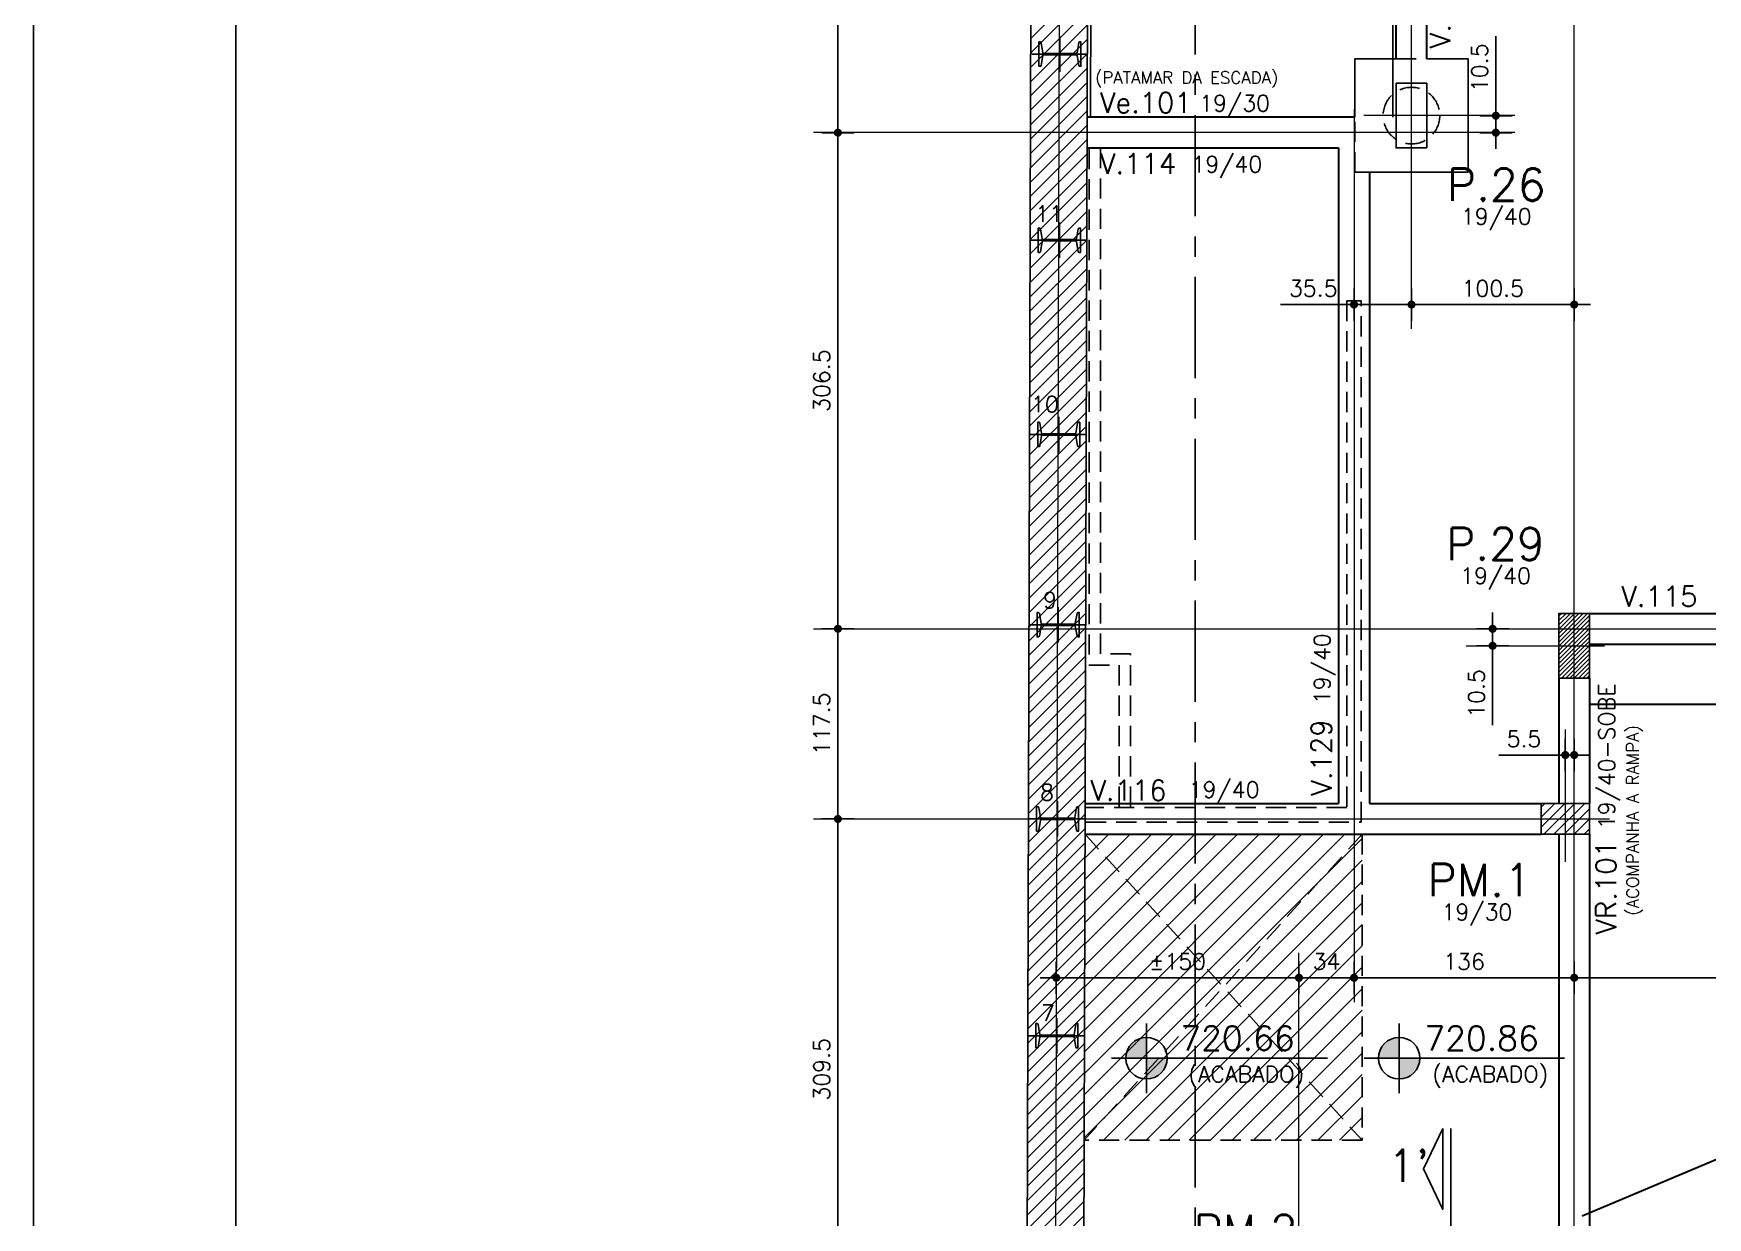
# Model space of a CAD drawing. Header units: inches. Extents: x 164 to 6104, y 4585 to 8790.
# Drawn here: x 164 to 1198, y 6306 to 7038 of the extents above; entities that cross this region are included whole.
import ezdxf
from ezdxf.enums import TextEntityAlignment as Align

# ---------------------------------------------------------------- set-up
doc = ezdxf.new("R2010")
doc.units = ezdxf.units.IN
doc.header["$LTSCALE"] = 50
doc.header["$MEASUREMENT"] = 0
doc.linetypes.add('CENTER', pattern=[2, 1.25, -0.25, 0.25, -0.25])
doc.linetypes.add('HIDDEN', pattern=[0.375, 0.25, -0.125])
for name, color, linetype in [('ALVENARIA', 10, 'HIDDEN'), ('BLOCOS', 3, 'Continuous'), ('CORTINA', 7, 'Continuous'), ('COTA', 6, 'Continuous'), ('ESCADA', 8, 'Continuous'), ('EST_35Cm', 8, 'HIDDEN'), ('FO-HACHURA_PILAR-CONT', 252, 'Continuous'), ('FO-HACHURA_PILAR-MORRE', 252, 'Continuous'), ('FO-TEXTO-VIGAS', 3, 'Continuous'), ('FOLHA', 7, 'Continuous'), ('HACHURA SOBRE PISO', 253, 'Continuous'), ('NIVEL-ARQUITETURA', 3, 'Continuous'), ('P-C', 1, 'Continuous'), ('P-M', 7, 'Continuous'), ('P-N', 5, 'Continuous'), ('PERFIL-CORTINA', 210, 'Continuous'), ('TEXTO', 3, 'Continuous'), ('TEXTO_PERFIL', 4, 'Continuous')]:
    doc.layers.add(name, color=color, linetype=linetype)
for name, color, linetype, lineweight in [('FO-Eixos', 150, 'Continuous', 5), ('FO-Textos dos pilares', 3, 'Continuous', 20), ('FO-Vigas', 2, 'Continuous', 30)]:
    doc.layers.add(name, color=color, linetype=linetype, lineweight=lineweight)
doc.styles.add('060CL', font='simplex.shx', dxfattribs={"height": 11.25})
doc.styles.add('ROMANS', font='romans.shx')
doc.dimstyles.new('COTA_50', dxfattribs={"dimscale": 5, "dimtxt": 2, "dimasz": 1, "dimexe": 2, "dimexo": 1.5, "dimgap": 1, "dimtad": 1, "dimzin": 12, "dimdsep": 46, "dimtxsty": 'ROMANS', "dimblk1": 'COTA', "dimblk2": 'COTA', "dimsah": 1, "dimcen": -4, "dimdle": 1.5, "dimclrd": 6, "dimclre": 6, "dimclrt": 3, "dimadec": 0, "dimazin": 0, "dimtfac": 1, "dimtofl": 0, "dimtmove": 0, "dimatfit": 3, "dimldrblk": 'COTA', "dimfxl": 1, "dimtolj": 1, "dimtzin": 12, "dimarcsym": 0})

# ---------------------------------------------------------------- blocks, each defined once
blk = doc.blocks.new('COTA')
at = {"layer": 'COTA'}
for p, q in [((2, 0), (-2, 0)), ((0, -2), (0, 2))]:
    blk.add_line(p, q, dxfattribs=at)
at = {"layer": 'COTA', "const_width": 0.5}
blk.add_lwpolyline([(-0.25, 0, 1), (0.25, 0, 1)], format="xyb", close=True, dxfattribs=at)
blk = doc.blocks.new('*D162')
at = {"layer": 'COTA', "color": 6, "lineweight": -2, "transparency": 16777216}
for p, q in [((980, 6874.5), (980, 6880.1)), ((1015.5, 6874.5), (1015.5, 6880.1)), ((980, 6870.1), (934.5, 6870.1)), ((1010.5, 6870.1), (985, 6870.1))]:
    blk.add_line(p, q, dxfattribs=at)
at = {"layer": 'Defpoints', "color": 0, "transparency": 16777216}
for p in [(980, 6870.1), (980, 6867), (1015.5, 6867)]:
    blk.add_point(p, dxfattribs=at)
at = {"layer": 'COTA', "color": 6, "lineweight": -2, "transparency": 16777216, "xscale": 5, "yscale": 5, "zscale": 5, "rotation": 180}
blk.add_blockref('COTA', (980, 6870.1), dxfattribs=at)
at = {"layer": 'COTA', "color": 6, "lineweight": -2, "transparency": 16777216, "xscale": 5, "yscale": 5, "zscale": 5}
blk.add_blockref('COTA', (1015.5, 6870.1), dxfattribs=at)
at = {"layer": 'COTA', "color": 3, "transparency": 16777216, "insert": (954.8, 6880.1), "char_height": 10, "attachment_point": 5, "style": 'ROMANS'}
blk.add_mtext('\\A1;35.5', dxfattribs=at)
blk = doc.blocks.new('*D163')
at = {"layer": 'COTA', "color": 6, "lineweight": -2, "transparency": 16777216}
for p, q in [((1015.5, 6871.5), (1015.5, 6860.1)), ((1020.5, 6870.1), (1111, 6870.1)), ((1116, 6871.5), (1116, 6860.1))]:
    blk.add_line(p, q, dxfattribs=at)
at = {"layer": 'Defpoints', "color": 0, "transparency": 16777216}
for p in [(1015.5, 6879), (1116, 6879), (1116, 6870.1)]:
    blk.add_point(p, dxfattribs=at)
at = {"layer": 'COTA', "color": 6, "lineweight": -2, "transparency": 16777216, "xscale": 5, "yscale": 5, "zscale": 5, "rotation": 180}
blk.add_blockref('COTA', (1015.5, 6870.1), dxfattribs=at)
at = {"layer": 'COTA', "color": 6, "lineweight": -2, "transparency": 16777216, "xscale": 5, "yscale": 5, "zscale": 5}
blk.add_blockref('COTA', (1116, 6870.1), dxfattribs=at)
at = {"layer": 'COTA', "color": 3, "transparency": 16777216, "insert": (1065.7, 6880.1), "char_height": 10, "attachment_point": 5, "style": 'ROMANS'}
blk.add_mtext('\\A1;100.5', dxfattribs=at)
blk = doc.blocks.new('*D164')
at = {"layer": 'COTA', "color": 6, "lineweight": -2, "transparency": 16777216}
for p, q in [((985, 6454.2), (1111, 6454.2)), ((980, 6452.1), (980, 6444.2)), ((1116, 6452.1), (1116, 6444.2))]:
    blk.add_line(p, q, dxfattribs=at)
at = {"layer": 'Defpoints', "color": 0, "transparency": 16777216}
for p in [(980, 6459.6), (1116, 6459.6), (1116, 6454.2)]:
    blk.add_point(p, dxfattribs=at)
at = {"layer": 'COTA', "color": 6, "lineweight": -2, "transparency": 16777216, "xscale": 5, "yscale": 5, "zscale": 5, "rotation": 180}
blk.add_blockref('COTA', (980, 6454.2), dxfattribs=at)
at = {"layer": 'COTA', "color": 6, "lineweight": -2, "transparency": 16777216, "xscale": 5, "yscale": 5, "zscale": 5}
blk.add_blockref('COTA', (1116, 6454.2), dxfattribs=at)
at = {"layer": 'COTA', "color": 3, "transparency": 16777216, "insert": (1048, 6464.2), "char_height": 10, "attachment_point": 5, "style": 'ROMANS'}
blk.add_mtext('\\A1;136', dxfattribs=at)
blk = doc.blocks.new('*D165')
at = {"layer": 'COTA', "color": 6, "lineweight": -2, "transparency": 16777216}
for p, q in [((946, 6453.5), (946, 6444.2)), ((975, 6454.2), (951, 6454.2)), ((980, 6453.5), (980, 6444.2))]:
    blk.add_line(p, q, dxfattribs=at)
at = {"layer": 'Defpoints', "color": 0, "transparency": 16777216}
for p in [(946, 6461), (946, 6454.2), (980, 6461)]:
    blk.add_point(p, dxfattribs=at)
at = {"layer": 'COTA', "color": 6, "lineweight": -2, "transparency": 16777216, "xscale": 5, "yscale": 5, "zscale": 5, "rotation": 180}
blk.add_blockref('COTA', (946, 6454.2), dxfattribs=at)
at = {"layer": 'COTA', "color": 6, "lineweight": -2, "transparency": 16777216, "xscale": 5, "yscale": 5, "zscale": 5}
blk.add_blockref('COTA', (980, 6454.2), dxfattribs=at)
at = {"layer": 'COTA', "color": 3, "transparency": 16777216, "insert": (963, 6464.2), "char_height": 10, "attachment_point": 5, "style": 'ROMANS'}
blk.add_mtext('\\A1;34', dxfattribs=at)
blk = doc.blocks.new('*D166')
at = {"layer": 'COTA', "color": 6, "lineweight": -2, "transparency": 16777216}
for p, q in [((796.1, 6456.5), (796.1, 6444.2)), ((941, 6454.2), (801.1, 6454.2)), ((946, 6456.1), (946, 6444.2))]:
    blk.add_line(p, q, dxfattribs=at)
at = {"layer": 'Defpoints', "color": 0, "transparency": 16777216}
for p in [(796.1, 6464), (946, 6463.6), (796.1, 6454.2)]:
    blk.add_point(p, dxfattribs=at)
at = {"layer": 'COTA', "color": 6, "lineweight": -2, "transparency": 16777216, "xscale": 5, "yscale": 5, "zscale": 5, "rotation": 180}
blk.add_blockref('COTA', (796.1, 6454.2), dxfattribs=at)
at = {"layer": 'COTA', "color": 6, "lineweight": -2, "transparency": 16777216, "xscale": 5, "yscale": 5, "zscale": 5}
blk.add_blockref('COTA', (946, 6454.2), dxfattribs=at)
at = {"layer": 'COTA', "color": 3, "transparency": 16777216, "insert": (871, 6464.2), "char_height": 10, "attachment_point": 5, "style": 'ROMANS'}
blk.add_mtext('\\A1;%%P150', dxfattribs=at)
blk = doc.blocks.new('*D57')
at = {"layer": 'COTA', "color": 6, "lineweight": -2, "transparency": 16777216}
for p, q in [((664.3, 6552.3), (651.2, 6552.3)), ((661.2, 6247.8), (661.2, 6547.3)), ((664.3, 6242.8), (651.2, 6242.8))]:
    blk.add_line(p, q, dxfattribs=at)
at = {"layer": 'Defpoints', "color": 0, "transparency": 16777216}
for p in [(661.2, 6552.3), (671.8, 6552.3), (671.8, 6242.8)]:
    blk.add_point(p, dxfattribs=at)
at = {"layer": 'COTA', "color": 6, "lineweight": -2, "transparency": 16777216, "xscale": 5, "yscale": 5, "zscale": 5}
for p, rotation in [((661.2, 6552.3), 90), ((661.2, 6242.8), 270)]:
    blk.add_blockref('COTA', p, dxfattribs=dict(at, rotation=rotation))
at = {"layer": 'COTA', "color": 3, "transparency": 16777216, "insert": (651.2, 6397.6), "char_height": 10, "attachment_point": 5, "rotation": 90, "style": 'ROMANS'}
blk.add_mtext('\\A1;309.5', dxfattribs=at)
blk = doc.blocks.new('*D58')
at = {"layer": 'COTA', "color": 6, "lineweight": -2, "transparency": 16777216}
for p, q in [((661.7, 6669.8), (651.2, 6669.8)), ((661.2, 6557.3), (661.2, 6664.8)), ((661.7, 6552.3), (651.2, 6552.3))]:
    blk.add_line(p, q, dxfattribs=at)
at = {"layer": 'Defpoints', "color": 0, "transparency": 16777216}
for p in [(661.2, 6669.8), (669.2, 6669.8), (669.2, 6552.3)]:
    blk.add_point(p, dxfattribs=at)
at = {"layer": 'COTA', "color": 6, "lineweight": -2, "transparency": 16777216, "xscale": 5, "yscale": 5, "zscale": 5}
for p, rotation in [((661.2, 6669.8), 90), ((661.2, 6552.3), 270)]:
    blk.add_blockref('COTA', p, dxfattribs=dict(at, rotation=rotation))
at = {"layer": 'COTA', "color": 3, "transparency": 16777216, "insert": (651.2, 6611.1), "char_height": 10, "attachment_point": 5, "rotation": 90, "style": 'ROMANS'}
blk.add_mtext('\\A1;117.5', dxfattribs=at)
blk = doc.blocks.new('*D59')
at = {"layer": 'COTA', "color": 6, "lineweight": -2, "transparency": 16777216}
for p, q in [((667, 6976.3), (651.2, 6976.3)), ((661.2, 6674.8), (661.2, 6971.3)), ((667, 6669.8), (651.2, 6669.8))]:
    blk.add_line(p, q, dxfattribs=at)
at = {"layer": 'Defpoints', "color": 0, "transparency": 16777216}
for p in [(661.2, 6976.3), (674.5, 6976.3), (674.5, 6669.8)]:
    blk.add_point(p, dxfattribs=at)
at = {"layer": 'COTA', "color": 6, "lineweight": -2, "transparency": 16777216, "xscale": 5, "yscale": 5, "zscale": 5}
for p, rotation in [((661.2, 6976.3), 90), ((661.2, 6669.8), 270)]:
    blk.add_blockref('COTA', p, dxfattribs=dict(at, rotation=rotation))
at = {"layer": 'COTA', "color": 3, "transparency": 16777216, "insert": (651.2, 6823.1), "char_height": 10, "attachment_point": 5, "rotation": 90, "style": 'ROMANS'}
blk.add_mtext('\\A1;306.5', dxfattribs=at)
blk = doc.blocks.new('*D60')
at = {"layer": 'COTA', "color": 6, "lineweight": -2, "transparency": 16777216}
for p, q in [((663.5, 7216.8), (651.2, 7216.8)), ((661.2, 6981.3), (661.2, 7211.8)), ((663.5, 6976.3), (651.2, 6976.3))]:
    blk.add_line(p, q, dxfattribs=at)
at = {"layer": 'Defpoints', "color": 0, "transparency": 16777216}
for p in [(661.2, 7216.8), (671, 7216.8), (671, 6976.3)]:
    blk.add_point(p, dxfattribs=at)
at = {"layer": 'COTA', "color": 6, "lineweight": -2, "transparency": 16777216, "xscale": 5, "yscale": 5, "zscale": 5}
for p, rotation in [((661.2, 7216.8), 90), ((661.2, 6976.3), 270)]:
    blk.add_blockref('COTA', p, dxfattribs=dict(at, rotation=rotation))
at = {"layer": 'COTA', "color": 3, "transparency": 16777216, "insert": (651.2, 7096.6), "char_height": 10, "attachment_point": 5, "rotation": 90, "style": 'ROMANS'}
blk.add_mtext('\\A1;240.5', dxfattribs=at)
blk = doc.blocks.new('*D142')
at = {"layer": 'COTA', "color": 6, "lineweight": -2, "transparency": 16777216}
for p, q in [((1067.6, 6991.8), (1067.6, 7035.9)), ((1073.6, 6986.8), (1077.6, 6986.8)), ((1067.6, 6971.3), (1067.6, 6966.3)), ((1073.6, 6976.3), (1077.6, 6976.3))]:
    blk.add_line(p, q, dxfattribs=at)
at = {"layer": 'Defpoints', "color": 0, "transparency": 16777216}
for p in [(1066.1, 6986.8), (1067.6, 6986.8), (1066.1, 6976.3)]:
    blk.add_point(p, dxfattribs=at)
at = {"layer": 'COTA', "color": 6, "lineweight": -2, "transparency": 16777216, "xscale": 5, "yscale": 5, "zscale": 5}
for p, rotation in [((1067.6, 6986.8), 270), ((1067.6, 6976.3), 90)]:
    blk.add_blockref('COTA', p, dxfattribs=dict(at, rotation=rotation))
at = {"layer": 'COTA', "color": 3, "transparency": 16777216, "insert": (1057.6, 7016.4), "char_height": 10, "attachment_point": 5, "rotation": 90, "style": 'ROMANS'}
blk.add_mtext('\\A1;10.5', dxfattribs=at)
blk = doc.blocks.new('*D143')
at = {"layer": 'COTA', "color": 6, "lineweight": -2, "transparency": 16777216}
for p, q in [((1065.6, 6674.8), (1065.6, 6679.8)), ((1069.1, 6669.8), (1075.6, 6669.8)), ((1069.1, 6659.3), (1075.6, 6659.3)), ((1065.6, 6654.3), (1065.6, 6610.3))]:
    blk.add_line(p, q, dxfattribs=at)
at = {"layer": 'Defpoints', "color": 0, "transparency": 16777216}
for p in [(1061.6, 6669.8), (1061.6, 6659.3), (1065.6, 6659.3)]:
    blk.add_point(p, dxfattribs=at)
at = {"layer": 'COTA', "color": 6, "lineweight": -2, "transparency": 16777216, "xscale": 5, "yscale": 5, "zscale": 5}
for p, rotation in [((1065.6, 6669.8), 270), ((1065.6, 6659.3), 90)]:
    blk.add_blockref('COTA', p, dxfattribs=dict(at, rotation=rotation))
at = {"layer": 'COTA', "color": 3, "transparency": 16777216, "insert": (1055.6, 6629.8), "char_height": 10, "attachment_point": 5, "rotation": 90, "style": 'ROMANS'}
blk.add_mtext('\\A1;10.5', dxfattribs=at)
blk = doc.blocks.new('*D149')
at = {"layer": 'COTA', "color": 6, "lineweight": -2, "transparency": 16777216}
for p, q in [((1110.5, 6599.3), (1110.5, 6601.8)), ((1116, 6599.3), (1116, 6601.8)), ((1105.5, 6591.8), (1069.5, 6591.8)), ((1121, 6591.8), (1126, 6591.8))]:
    blk.add_line(p, q, dxfattribs=at)
at = {"layer": 'Defpoints', "color": 0, "transparency": 16777216}
for p in [(1110.5, 6591.8), (1110.5, 6591.8), (1116, 6591.8)]:
    blk.add_point(p, dxfattribs=at)
at = {"layer": 'COTA', "color": 6, "lineweight": -2, "transparency": 16777216, "xscale": 5, "yscale": 5, "zscale": 5}
blk.add_blockref('COTA', (1110.5, 6591.8), dxfattribs=at)
at = {"layer": 'COTA', "color": 6, "lineweight": -2, "transparency": 16777216, "xscale": 5, "yscale": 5, "zscale": 5, "rotation": 180}
blk.add_blockref('COTA', (1116, 6591.8), dxfattribs=at)
at = {"layer": 'COTA', "color": 3, "transparency": 16777216, "insert": (1085, 6601.8), "char_height": 10, "attachment_point": 5, "style": 'ROMANS'}
blk.add_mtext('\\A1;5.5', dxfattribs=at)
blk = doc.blocks.new('*D215')
at = {"layer": 'COTA', "color": 6, "lineweight": -2, "transparency": 16777216}
for p, q in [((1116, 6454.2), (1116, 6464.2)), ((1470.5, 6454.2), (1470.5, 6464.2)), ((1121, 6454.2), (1465.5, 6454.2))]:
    blk.add_line(p, q, dxfattribs=at)
at = {"layer": 'Defpoints', "color": 0, "transparency": 16777216}
for p in [(1470.5, 6454.2), (1116, 6446.7), (1470.5, 6446.7)]:
    blk.add_point(p, dxfattribs=at)
at = {"layer": 'COTA', "color": 6, "lineweight": -2, "transparency": 16777216, "xscale": 5, "yscale": 5, "zscale": 5, "rotation": 180}
blk.add_blockref('COTA', (1116, 6454.2), dxfattribs=at)
at = {"layer": 'COTA', "color": 6, "lineweight": -2, "transparency": 16777216, "xscale": 5, "yscale": 5, "zscale": 5}
blk.add_blockref('COTA', (1470.5, 6454.2), dxfattribs=at)
at = {"layer": 'COTA', "color": 3, "transparency": 16777216, "insert": (1293.2, 6464.2), "char_height": 10, "attachment_point": 5, "style": 'ROMANS'}
blk.add_mtext('\\A1;354.5', dxfattribs=at)

msp = doc.modelspace()

# ---------------------------------------------------------------- hatches: boundary and pattern name
at = {"layer": 'CORTINA'}
h = msp.add_hatch(dxfattribs=at)
h.set_pattern_fill('ANSI31', color=253, scale=50)
h.set_pattern_definition([(45, (337.457, 4585.132), (-4.419417, 4.419417), [])])
h.paths.add_polyline_path([(3743.45968, 5673.85557), (1473.10144, 5602.83875), (811.00984, 5602.83875), (816.97404, 7570.33875), (781.97388, 7570.33875), (775.90358, 5567.83875), (1473.64871, 5567.83875), (3743.45968, 5638.83845), (3743.45968, 5634.44181), (3778.45968, 5634.44181), (3778.45968, 7632.33875), (3743.45968, 7632.33875)])
at = {"layer": 'FO-HACHURA_PILAR-CONT'}
h = msp.add_hatch(dxfattribs=at)
h.set_pattern_fill('ANSI31', color=256, scale=15)
h.set_pattern_definition([(45, (1220.449, 13706.9892), (-1.3258252, 1.3258252), [])])
h.paths.add_polyline_path([(1106.49318, 6639.33875), (1115.99318, 6639.33875), (1125.49318, 6639.33875), (1125.49318, 6659.33875), (1125.49318, 6679.33875), (1115.99318, 6679.33875), (1106.49318, 6679.33875), (1106.49318, 6659.33875)])
at = {"layer": 'FO-HACHURA_PILAR-MORRE'}
h = msp.add_hatch(dxfattribs=at)
h.set_pattern_fill('ANSI31', color=256, scale=35)
h.set_pattern_definition([(45, (1220.449, 13706.989), (-3.0935922, 3.0935922), [])])
h.paths.add_polyline_path([(1095.49318, 6561.83875), (1125.49318, 6561.83875), (1125.49318, 6542.83875), (1095.49318, 6542.83875)])
at = {"layer": 'HACHURA SOBRE PISO'}
h = msp.add_hatch(dxfattribs=at)
h.set_pattern_fill('ANSI31', color=256, scale=75)
h.paths.add_polyline_path([(984.99311, 6542.83875), (813.85932, 6542.83875), (813.28639, 6353.83875), (984.99311, 6353.83875)])
at = {"layer": 'NIVEL-ARQUITETURA'}
h = msp.add_hatch(color=1, dxfattribs=at)
h.paths.add_polyline_path([(863.64062, 6399.57974), (864.61686, 6404.48766), (851.79186, 6404.48766), (851.79186, 6395.55883), (857.11131, 6392.91388), (860.8605, 6395.41901)])
h.paths.add_polyline_path([(851.79186, 6395.55883), (851.79186, 6391.66266), (856.69978, 6392.6389), (857.11131, 6392.91388)])
h.paths.add_polyline_path([(851.79186, 6417.31266), (846.88394, 6416.33641), (842.72322, 6413.5563), (839.94311, 6409.39557), (838.96686, 6404.48766), (851.79186, 6404.48766)])
h = msp.add_hatch(color=1, dxfattribs=at)
h.paths.add_polyline_path([(1019.70285, 6399.57974), (1020.6791, 6404.48766), (1007.8541, 6404.48766), (1007.8541, 6395.55883), (1013.17354, 6392.91388), (1016.92274, 6395.41901)])
h.paths.add_polyline_path([(1007.8541, 6395.55883), (1007.8541, 6391.66266), (1012.76201, 6392.6389), (1013.17354, 6392.91388)])
h.paths.add_polyline_path([(1007.8541, 6417.31266), (1002.94618, 6416.33641), (998.78545, 6413.5563), (996.00534, 6409.39557), (995.0291, 6404.48766), (1007.8541, 6404.48766)])

# ---------------------------------------------------------------- linework, layer by layer
at = {"layer": 'ALVENARIA'}
for p, q in [((816.49312, 6966.33871), (816.49312, 6647.33875)), ((823.49312, 6654.33875), (823.49312, 6966.33871)), ((975.49311, 6872.33871), (975.49311, 6559.33875)), ((975.49312, 6872.33871), (984.49312, 6872.33871)), ((984.49312, 6550.33875), (984.49312, 6872.33871)), ((841.99312, 6654.33875), (823.49312, 6654.33875)), ((841.99312, 6559.83875), (841.99312, 6654.33875)), ((816.49312, 6647.33875), (834.99312, 6647.33875)), ((834.99312, 6647.33875), (834.99312, 6559.83875)), ((975.49311, 6559.33875), (813.90934, 6559.33875)), ((814.36031, 6550.33875), (984.49312, 6550.33875)), ((984.99311, 6542.83875), (813.28639, 6353.83875)), ((813.85932, 6542.83875), (984.99311, 6353.83875)), ((984.99311, 6542.83875), (984.99311, 6353.83875)), ((984.99311, 6353.83875), (813.28639, 6353.83875))]:
    msp.add_line(p, q, dxfattribs=at)
at = {"layer": 'BLOCOS'}
for p, q in [((980.45968, 7021.83875), (1005.95968, 7021.83875)), ((980.45968, 6985.83871), (980.45968, 7021.83875)), ((1024.95968, 7021.83875), (1050.45968, 7021.83875)), ((1050.45968, 6951.83875), (1050.45968, 7021.83875)), ((989.49312, 6951.83875), (1050.45968, 6951.83875))]:
    msp.add_line(p, q, dxfattribs=at)
at = {"layer": 'BLOCOS', "color": 8, "linetype": 'HIDDEN'}
for p, q in [((1005.95968, 7021.83875), (1024.95968, 7021.83875)), ((980.45968, 6951.83875), (980.45968, 6985.83871)), ((980.45968, 6951.83875), (989.49312, 6951.83875))]:
    msp.add_line(p, q, dxfattribs=at)
at = {"layer": 'CORTINA'}
for p, q in [((784.25968, 8324.38875), (775.90358, 5567.83875)), ((816.97404, 7570.33875), (811.00984, 5602.83875))]:
    msp.add_line(p, q, dxfattribs=at)
at = {"layer": 'ESCADA'}
for p, q in [((818.02973, 7258.82137), (817.20222, 6985.83874)), ((1003.95968, 6985.83874), (1003.95968, 7226.33872))]:
    msp.add_line(p, q, dxfattribs=at)
at = {"layer": 'EST_35Cm', "color": 8}
msp.add_circle((1015.45968, 6986.83875), 17.5, dxfattribs=at)
at = {"layer": 'FO-Eixos'}
for p, q in [((801.76036, 8324.5866), (793.40366, 5567.83875)), ((1015.45968, 6855.14514), (1015.45968, 7509)), ((1115.99318, 4929.5), (1115.99318, 7147.23534)), ((979.99312, 6990.91847), (979.99312, 6439.19392)), ((1079.32104, 6986.83875), (985.9717, 6986.83875)), ((1079.32104, 6976.33871), (646.16579, 6976.33871)), ((646.16579, 6669.83875), (1605.5, 6669.83875)), ((1049.29855, 6659.33875), (1134.62169, 6659.33875)), ((1110.49318, 6607.5203), (1110.49318, 6525.81202)), ((646.16579, 6552.33875), (1137.7459, 6552.33875)), ((1057.05372, 6552.33875), (1124.68338, 6552.33875)), ((945.95952, 5433.12906), (945.95952, 6469.57121))]:
    msp.add_line(p, q, dxfattribs=at)
at = {"layer": 'FO-Vigas'}
for p, q in [((1024.95968, 7021.83875), (1024.95968, 7259.83875)), ((1005.95968, 7021.83875), (1005.95968, 7207.33872)), ((980.45968, 6985.83871), (815.64819, 6985.83871)), ((815.14462, 6966.83871), (970.49312, 6966.83871)), ((970.49312, 6966.83871), (970.49312, 6561.83875)), ((989.49312, 6951.83875), (989.49312, 6561.83875)), ((1125.49318, 6679.33875), (1475.49312, 6679.33875)), ((1125.49318, 6660.33875), (1475.49312, 6660.33875)), ((1106.49318, 6639.33875), (1106.49318, 6561.83875)), ((1125.49318, 6639.33875), (1125.49318, 6561.83875)), ((1125.49318, 6623.18875), (1475.49312, 6623.18875)), ((813.91692, 6561.83875), (970.49312, 6561.83875)), ((989.49312, 6561.83875), (1095.49318, 6561.83875)), ((813.85932, 6542.83875), (1095.49318, 6542.83875)), ((1106.49318, 6542.83875), (1106.49318, 6252.33875)), ((1125.49318, 6542.83875), (1125.49318, 6453.33875)), ((1125.49318, 6453.33875), (1125.49318, 6233.33875))]:
    msp.add_line(p, q, dxfattribs=at)
at = {"layer": 'FO-Vigas', "color": 8}
msp.add_line((1120.90877, 6307.07892), (1273.98263, 6371.6409), dxfattribs=at)
at = {"layer": 'FOLHA', "color": 1}
msp.add_line((289.32313, 8740.13181), (289.32313, 4635.13181), dxfattribs=at)
at = {"layer": 'FOLHA'}
msp.add_lwpolyline([(164.32313, 8790.13181), (164.32313, 4585.13181), (6104.32313, 4585.13181), (6104.32313, 8790.13181)], close=True, dxfattribs=at)
at = {"layer": 'NIVEL-ARQUITETURA', "color": 1}
for p, q in [((851.79186, 6426.03016), (851.79186, 6382.94515)), ((1007.8541, 6426.03016), (1007.8541, 6382.94515)), ((830.24936, 6404.48766), (963.66457, 6404.48766)), ((986.31159, 6404.48766), (1110.09593, 6404.48766))]:
    msp.add_line(p, q, dxfattribs=at)
for centre in [(851.79186, 6404.48766), (1007.8541, 6404.48766)]:
    msp.add_circle(centre, 12.825, dxfattribs=at)
at = {"layer": 'P-C'}
msp.add_lwpolyline([(1106.49318, 6639.33875), (1115.99318, 6639.33875), (1125.49318, 6639.33875), (1125.49318, 6659.33875), (1125.49318, 6679.33875), (1115.99318, 6679.33875), (1106.49318, 6679.33875), (1106.49318, 6659.33875), (1106.49318, 6639.33875)], close=True, dxfattribs=at)
at = {"layer": 'P-M'}
for p, q in [((1095.49318, 6561.83875), (1095.49318, 6542.83875)), ((1095.49318, 6561.83875), (1125.49318, 6561.83875)), ((1125.49318, 6561.83875), (1125.49318, 6542.83875)), ((1095.49318, 6542.83875), (1125.49318, 6542.83875))]:
    msp.add_line(p, q, dxfattribs=at)
at = {"layer": 'P-N', "flags": 128}
msp.add_lwpolyline([(1024.95968, 6966.83875), (1024.95968, 7006.83875), (1005.95968, 7006.83875), (1005.95968, 6966.83875)], close=True, dxfattribs=at)
at = {"layer": 'PERFIL-CORTINA', "color": 210}
for p, q in [((798.32028, 7013.92519), (798.32028, 7035.74313)), ((780.97148, 7024.83416), (815.66909, 7024.83416)), ((797.97168, 6898.92571), (797.97168, 6920.74365)), ((780.62287, 6909.83468), (815.32048, 6909.83468)), ((797.60798, 6778.94569), (797.60798, 6800.76363)), ((780.25917, 6789.85466), (814.95678, 6789.85466)), ((797.25167, 6661.40677), (797.25167, 6683.22471)), ((779.90287, 6672.31574), (814.60048, 6672.31574)), ((796.88791, 6541.40732), (796.88791, 6563.22526)), ((779.53911, 6552.31629), (814.23672, 6552.31629)), ((796.48177, 6407.42884), (796.48177, 6429.24678)), ((779.13297, 6418.33781), (813.83058, 6418.33781))]:
    msp.add_line(p, q, dxfattribs=at)
for points in [[(808.28551, 7024.44066), (788.3562, 7024.44066, 0.3485364155), (787.74756, 7023.95772), (786.68301, 7017.81709, -0.3485364155), (786.07437, 7017.33416), (785.32028, 7017.33416), (785.32028, 7032.33416), (786.07437, 7032.33416, -0.3485364155), (786.68301, 7031.85122), (787.74756, 7025.71059, 0.3485364155), (788.3562, 7025.22766), (808.28437, 7025.22766, 0.3485364155), (808.89301, 7025.71059), (809.95756, 7031.85122, -0.3485364155), (810.5662, 7032.33416), (811.32028, 7032.33416), (811.32028, 7017.33416), (810.5662, 7017.33416, -0.3485364155), (809.95756, 7017.81709), (808.89301, 7023.95772, 0.3490499028), (808.28322, 7024.44066)], [(807.93691, 6909.44118), (788.00759, 6909.44118, 0.3485364155), (787.39895, 6908.95825), (786.3344, 6902.81762, -0.3485364155), (785.72577, 6902.33468), (784.97168, 6902.33468), (784.97168, 6917.33468), (785.72577, 6917.33468, -0.3485364155), (786.3344, 6916.85175), (787.39895, 6910.71112, 0.3485364155), (788.00759, 6910.22818), (807.93577, 6910.22818, 0.3485364155), (808.5444, 6910.71112), (809.60895, 6916.85175, -0.3485364155), (810.21759, 6917.33468), (810.97168, 6917.33468), (810.97168, 6902.33468), (810.21759, 6902.33468, -0.3485364155), (809.60895, 6902.81762), (808.5444, 6908.95825, 0.3490499028), (807.93462, 6909.44118)], [(807.57321, 6789.46116), (787.64389, 6789.46116, 0.3485364155), (787.03525, 6788.97823), (785.9707, 6782.83759, -0.3485364155), (785.36206, 6782.35466), (784.60798, 6782.35466), (784.60798, 6797.35466), (785.36206, 6797.35466, -0.3485364155), (785.9707, 6796.87173), (787.03525, 6790.73109, 0.3485364155), (787.64389, 6790.24816), (807.57206, 6790.24816, 0.3485364155), (808.1807, 6790.73109), (809.24525, 6796.87173, -0.3485364155), (809.85389, 6797.35466), (810.60798, 6797.35466), (810.60798, 6782.35466), (809.85389, 6782.35466, -0.3485364155), (809.24525, 6782.83759), (808.1807, 6788.97823, 0.3490499028), (807.57092, 6789.46116)], [(807.2169, 6671.92224), (787.28759, 6671.92224, 0.3485364155), (786.67895, 6671.43931), (785.6144, 6665.29867, -0.3485364155), (785.00576, 6664.81574), (784.25167, 6664.81574), (784.25167, 6679.81574), (785.00576, 6679.81574, -0.3485364155), (785.6144, 6679.33281), (786.67895, 6673.19217, 0.3485364155), (787.28759, 6672.70924), (807.21576, 6672.70924, 0.3485364155), (807.8244, 6673.19217), (808.88895, 6679.33281, -0.3485364155), (809.49759, 6679.81574), (810.25167, 6679.81574), (810.25167, 6664.81574), (809.49759, 6664.81574, -0.3485364155), (808.88895, 6665.29867), (807.8244, 6671.43931, 0.3490499028), (807.21461, 6671.92224)], [(806.85314, 6551.92279), (786.92382, 6551.92279, 0.3485364155), (786.31519, 6551.43986), (785.25064, 6545.29922, -0.3485364155), (784.642, 6544.81629), (783.88791, 6544.81629), (783.88791, 6559.81629), (784.642, 6559.81629, -0.3485364155), (785.25064, 6559.33336), (786.31519, 6553.19272, 0.3485364155), (786.92382, 6552.70979), (806.852, 6552.70979, 0.3485364155), (807.46064, 6553.19272), (808.52519, 6559.33336, -0.3485364155), (809.13382, 6559.81629), (809.88791, 6559.81629), (809.88791, 6544.81629), (809.13382, 6544.81629, -0.3485364155), (808.52519, 6545.29922), (807.46064, 6551.43986, 0.3490499028), (806.85085, 6551.92279)], [(806.447, 6417.94431), (786.51769, 6417.94431, 0.3485364155), (785.90905, 6417.46138), (784.8445, 6411.32074, -0.3485364155), (784.23586, 6410.83781), (783.48177, 6410.83781), (783.48177, 6425.83781), (784.23586, 6425.83781, -0.3485364155), (784.8445, 6425.35488), (785.90905, 6419.21424, 0.3485364155), (786.51769, 6418.73131), (806.44586, 6418.73131, 0.3485364155), (807.0545, 6419.21424), (808.11905, 6425.35488, -0.3485364155), (808.72769, 6425.83781), (809.48177, 6425.83781), (809.48177, 6410.83781), (808.72769, 6410.83781, -0.3485364155), (808.11905, 6411.32074), (807.0545, 6417.46138, 0.3490499028), (806.44471, 6417.94431)]]:
    msp.add_lwpolyline(points, format="xyb", dxfattribs=at)
at = {"layer": 'TEXTO', "color": 8, "linetype": 'CENTER'}
for p, q in [((881.86289, 5024.69625), (881.86289, 8382.46457)), ((1039.84379, 5781.67509), (1039.84379, 6311.09992))]:
    msp.add_line(p, q, dxfattribs=at)
at = {"layer": 'TEXTO', "color": 3}
msp.add_line((1039.84379, 6311.09992), (1039.84379, 6361.09992), dxfattribs=at)
msp.add_lwpolyline([(1034.84379, 6361.09992), (1034.84379, 6311.09992), (1022.84379, 6336.09992), (1034.84379, 6361.09992)], dxfattribs=at)

# ---------------------------------------------------------------- texts
at = {"layer": 'FO-TEXTO-VIGAS', "color": 1, "style": 'ROMANS'}
for s, p in [('V.130', (1039.34242, 7028.47684)), ('V.129', (966.09838, 6566.66863)), ('VR.101', (1141.89865, 6480.92327))]:
    msp.add_text(s, height=12.5, rotation=90, dxfattribs=at).set_placement(p)
at = {"layer": 'FO-TEXTO-VIGAS', "color": 4, "style": 'ROMANS'}
msp.add_text('(PATAMAR DA ESCADA)', height=7.5, dxfattribs=at).set_placement((820.05133, 7006.62843))
at = {"layer": 'FO-TEXTO-VIGAS', "color": 1, "style": 'ROMANS'}
for s, p in [('Ve.101', (822.97173, 6988.63692)), ('V.114', (822.97173, 6950.97623)), ('V.115', (1144.99739, 6683.56872)), ('V.116', (817.08133, 6563.77041))]:
    msp.add_text(s, height=12.5, dxfattribs=at).set_placement(p)
at = {"layer": 'FO-TEXTO-VIGAS', "style": 'ROMANS'}
for s, p in [('19/30', (884.39672, 6989.45727)), ('19/40', (879.57946, 6951.79658)), ('19/40', (877.87032, 6565.40116))]:
    msp.add_text(s, height=10, dxfattribs=at).set_placement(p)
for s, p in [('19/40', (965.27803, 6623.27636)), ('19/40-SOBE', (1141.07829, 6545.94125))]:
    msp.add_text(s, height=10, rotation=90, dxfattribs=at).set_placement(p)
at = {"layer": 'FO-TEXTO-VIGAS', "color": 4, "style": 'ROMANS'}
msp.add_text('(ACOMPANHA A RAMPA)', height=7.5, rotation=90, dxfattribs=at).set_placement((1155.81017, 6492.67633))
at = {"layer": 'FO-Textos dos pilares', "color": 1, "style": 'ROMANS'}
for s, p in [('P.26', (1037.40645, 6934.18413)), ('P.29', (1036.91393, 6712.19605)), ('PM.1', (1025.49013, 6504.5048)), ('PM.2', (880.94271, 6287.66366))]:
    msp.add_text(s, height=20, dxfattribs=at).set_placement(p)
at = {"layer": 'FO-Textos dos pilares', "color": 3, "style": 'ROMANS'}
for s, p in [('19/40', (1045.99043, 6919.49192)), ('19/40', (1045.49791, 6697.50384)), ('19/30', (1034.07411, 6489.81259))]:
    msp.add_text(s, height=10, dxfattribs=at).set_placement(p)
at = {"layer": 'NIVEL-ARQUITETURA', "color": 1, "style": 'ROMANS'}
for s, p in [('720.66', (872.64666, 6409.34694)), ('720.86', (1023.40601, 6409.34694))]:
    msp.add_text(s, height=15, dxfattribs=at).set_placement(p)
at = {"layer": 'NIVEL-ARQUITETURA', "color": 3, "style": 'ROMANS'}
for p in [(913.40565, 6389.60952), (1064.165, 6389.60952)]:
    msp.add_text('(ACABADO)', height=10, dxfattribs=at).set_placement(p, align=Align.CENTER)
at = {"layer": 'TEXTO', "color": 1, "style": 'ROMANS'}
msp.add_text("1'", height=20, dxfattribs=at).set_placement((1000.80187, 6328.03166))
at = {"layer": 'TEXTO_PERFIL', "color": 3, "style": '060CL'}
for s, p in [('11', (783.11723, 6921.24248)), ('10', (780.48744, 6803.52765)), ('9', (787.94199, 6682.5045)), ('8', (786.06791, 6563.76349)), ('7', (786.67077, 6427.51981))]:
    msp.add_text(s, height=10, dxfattribs=at).set_placement(p)

# ---------------------------------------------------------------- dimensions: what is measured, and where the dimension line sits
at = {"layer": 'COTA'}
for base, p1, p2, picture, middle in [((661.16579, 7216.83872), (670.95964, 6976.33871), (670.95964, 7216.83872), '*D60', (651.16579, 7096.58871)), ((1067.60577, 6986.83875), (1066.14137, 6976.33871), (1066.14137, 6986.83875), '*D142', (1057.60577, 7016.36256)), ((661.16579, 6976.33871), (674.52672, 6669.83875), (674.52672, 6976.33871), '*D59', (651.16579, 6823.08873)), ((661.16579, 6669.83875), (669.17527, 6552.33875), (669.17527, 6669.83875), '*D58', (651.16579, 6611.08875)), ((1065.61846, 6659.33875), (1061.58314, 6669.83875), (1061.58314, 6659.33875), '*D143', (1055.61846, 6629.81494)), ((661.16579, 6552.33875), (671.8421, 6242.83875), (671.8421, 6552.33875), '*D57', (651.16579, 6397.58875))]:
    dim = msp.add_linear_dim(base=base, p1=p1, p2=p2, angle=90, dimstyle='COTA_50', dxfattribs=at)
    dim.commit()
    dim.dimension.update_dxf_attribs({"geometry": picture, "text_midpoint": middle})
for base, p1, p2, override, picture, middle in [((979.99312, 6870.14514), (1015.45968, 6867.03301), (979.99312, 6867.03301), {"dimdec": 1}, '*D162', (954.75502, 6880.14514)), ((1115.99318, 6870.14514), (1015.45968, 6878.97278), (1115.99318, 6878.97278), {"dimdec": 1}, '*D163', (1065.72643, 6880.14514)), ((945.95952, 6454.19392), (979.99312, 6460.95862), (945.95952, 6460.95862), {"dimdec": 0}, '*D165', (962.97632, 6464.19392))]:
    dim = msp.add_linear_dim(base=base, p1=p1, p2=p2, dimstyle='COTA_50', override=override, dxfattribs=at)
    dim.commit()
    dim.dimension.update_dxf_attribs({"geometry": picture, "text_midpoint": middle})
for base, p1, p2, picture, middle in [((1110.49318, 6591.84097), (1115.99318, 6591.84097), (1110.49318, 6591.84097), '*D149', (1085.01699, 6601.84097)), ((1115.99318, 6454.19392), (979.99312, 6459.61933), (1115.99318, 6459.61933), '*D164', (1047.99315, 6464.19392)), ((1470.49318, 6454.19392), (1115.99318, 6446.73791), (1470.49318, 6446.73791), '*D215', (1293.24318, 6464.19392))]:
    dim = msp.add_linear_dim(base=base, p1=p1, p2=p2, dimstyle='COTA_50', dxfattribs=at)
    dim.commit()
    dim.dimension.update_dxf_attribs({"geometry": picture, "text_midpoint": middle})
dim = msp.add_linear_dim(base=(796.12028, 6454.19392), p1=(945.95952, 6463.5549), p2=(796.12028, 6464.00912), text='%%P150', dimstyle='COTA_50', dxfattribs=at)
dim.commit()
dim.dimension.update_dxf_attribs({"geometry": '*D166', "text_midpoint": (871.0399, 6464.19392)})

doc.saveas('drawing.dxf')
